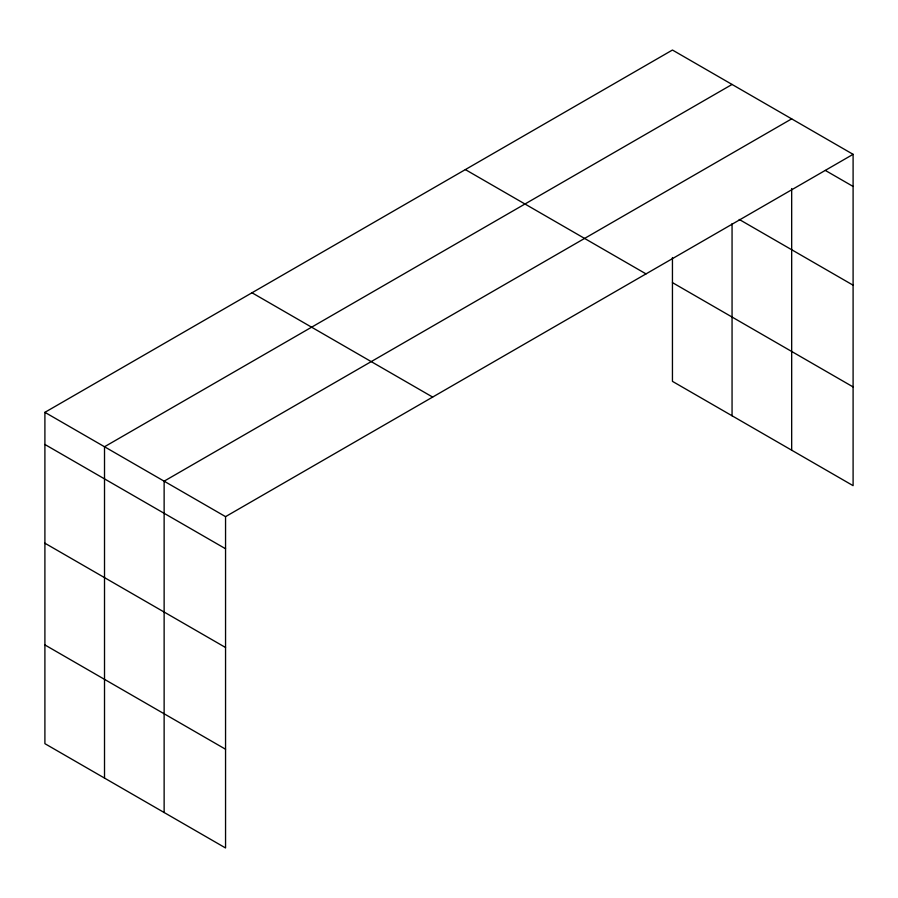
<?xml version="1.0" encoding="UTF-8"?>
<svg xmlns="http://www.w3.org/2000/svg" width="898" height="898" viewBox="0 0 898 898"><rect width="100%" height="100%" fill="white"/><g stroke="black" fill="none" stroke-linecap="round" stroke-linejoin="round"><path stroke-width="1.35" d="M853.1 154.333L672.445 50.03L44.9 412.339L44.9 743.667L225.555 847.97L225.555 516.642L853.1 154.333L853.1 485.661L672.445 381.358L672.445 257.535M791.677 188.535L791.677 450.201M732.061 84.446L104.516 446.755L104.516 778.095M791.677 118.862L164.132 481.171L164.132 812.51M825.397 170.463L853.1 186.447M739.211 219.438L853.1 285.194M672.445 282.623L853.1 386.926M465.355 169.587L646.01 273.89M251.99 292.77L432.645 397.073M44.9 412.339L225.555 516.642M44.9 444.465L225.555 548.757M44.9 543.2L225.555 647.503M44.9 644.932L225.555 749.235M732.061 223.669L732.061 415.785"/></g></svg>
